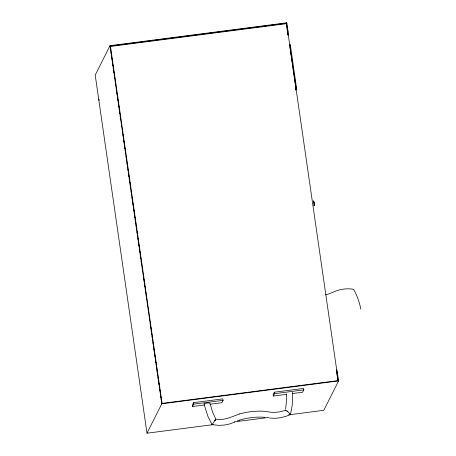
<?xml version="1.0" encoding="UTF-8"?>
<svg xmlns="http://www.w3.org/2000/svg" width="456" height="456" viewBox="0 0 456 456"><rect width="100%" height="100%" fill="white"/><g stroke="black" fill="none" stroke-linecap="round" stroke-linejoin="round"><path stroke-width="0.68" d="M295.659 90.18C296.303 89.689 297.266 86.492 295.659 86.914L289.822 46.512M285.587 409.1L286.573 400.408L286.482 393.836M269.599 418.066L275.059 418.306L280.486 417.742L285.855 416.351L290.512 414.47L287.531 411.289A2.998 0.513 12.7 0 0 286.807 411.175M338.175 380.589L337.936 381.062L336.357 369.605L338.227 380.954M336.289 369.691L336.767 369.588L337.047 370.489L338.597 380.908L323.806 410.314L288.585 414.874M336.659 369.639L288.277 35.015A3.46 0.348 82.6 0 0 288.032 31.185L286.818 22.8L110.004 45.685L95.213 75.092L146.992 433.2L213.208 424.627M110.426 46.005L110.187 46.478L286.265 23.689L286.499 23.216M295.608 89.815L296.44 88.156L296.372 86.874L290.461 45.72C290.546 43.138 288.226 45.617 290.461 45.72M146.992 433.2L161.783 403.794L110.004 45.685M162.097 403.378L161.857 403.856L161.652 402.443M210.034 404.227L221.895 402.694L223.075 400.345L222.864 398.875L193.561 402.671L192.375 405.019L192.586 406.484L204.453 404.951M192.586 406.484L193.771 404.136L193.561 402.671M313.859 203.98L313.996 202.766M292.171 393.596L302.636 392.24L303.816 389.891L303.605 388.426L274.301 392.217L273.115 394.565L273.332 396.036L286.59 394.32M273.332 396.036L274.512 393.688L274.301 392.217M215.773 419.195L212.074 424.656L218.857 425.357L224.312 425.06L229.738 423.932L234.908 422.028M212.445 424.165L212.074 424.656L207.964 416.499L204.271 404.922M290.181 44.859L290.432 45.782M285.285 410.229C279.34 412.703 272.26 412.851 265.774 411.42C257.024 410.634 248.149 411.591 239.685 413.911M239.776 413.888C231.899 416.602 224.597 420.649 215.956 419.189M237.365 420.905L239.508 420.153M239.417 420.175C247.351 417.747 256.454 416.562 265.039 417.337M110.056 46.056L286.87 23.165M288.277 35.015L287.907 35.061A3.46 0.348 82.6 0 0 287.662 31.23L288.032 31.185M296.497 88.521L295.756 88.618L295.722 87.449M336.916 371.885L337.286 371.839M161.726 403.429L338.546 380.543M161.783 403.794L338.597 380.908M193.771 404.136L223.075 400.345M274.512 393.688L303.816 389.891M234.344 421.891L268.858 417.428M289.594 414.179L290.512 414.47L292.171 405.509L292.592 398.316L292.33 392.337M287.531 411.312L285.553 410.132L285.627 410.702M214.622 420.728L214.633 420.745A2.998 0.302 -29 0 1 215.728 420.227M215.779 419.098L212.581 412.064L210.096 403.72M314.03 205.171L314.252 205.565L314.287 204.67M313.927 201.951L313.671 201.142L313.58 202.059M313.939 204.772L314.235 205.952L314.247 204.157M291.145 53.688L291.224 54.127M294.821 78.911L294.884 79.276M98.895 99.117L99.123 100.44M314.036 202.299L314.23 203.627M314.11 203.005L313.625 200.777L313.568 202.435M291.179 53.614L291.23 53.933M286.448 22.846L287.662 31.23M286.265 23.689L287.907 35.061M110.375 45.64L162.148 403.748M110.597 49.299L110.797 50.707M111.002 52.121L111.207 53.529M111.509 55.643L111.714 57.051M111.919 58.465L112.125 59.873M112.427 61.987L112.632 63.395M112.837 64.809L113.042 66.217M113.344 68.332L113.55 69.739M113.755 71.153L113.96 72.561M114.673 77.497L114.872 78.905M115.59 83.836L115.79 85.249M116.508 90.18L116.707 91.593M116.913 93.001L117.118 94.409M117.42 96.524L117.625 97.937M117.83 99.345L118.036 100.753M118.338 102.868L118.543 104.281M118.748 105.689L118.953 107.097M119.255 109.212L119.461 110.626M119.666 112.034L119.871 113.441M120.584 118.378L120.789 119.785M121.501 124.722L121.701 126.13M122.419 131.066L122.618 132.474M122.926 134.588L123.131 136.002M123.337 137.41L123.536 138.818M123.844 140.932L124.049 142.346M124.249 143.754L124.454 145.162M124.762 147.277L124.967 148.69M125.166 150.098L125.371 151.506M126.084 156.442L126.289 157.85M126.494 159.258L126.7 160.672M127.002 162.786L127.207 164.194M127.412 165.602L127.617 167.016M127.919 169.13L128.125 170.538M128.33 171.946L128.529 173.36M128.837 175.475L129.042 176.882M129.248 178.29L129.447 179.704M129.755 181.819L129.96 183.226M130.165 184.634L130.365 186.048M131.077 190.978L131.282 192.392M131.995 197.323L132.2 198.736M132.913 203.667L133.118 205.08M133.83 210.011L134.035 211.424M134.748 216.355L134.953 217.768M135.158 219.176L135.358 220.584M135.666 222.699L135.871 224.107M136.076 225.52L136.276 226.928M136.988 231.865L137.193 233.272M137.906 238.209L138.111 239.617M138.419 241.731L138.624 243.139M138.823 244.553L139.029 245.961M139.336 248.075L139.536 249.483M139.741 250.897L139.946 252.305M140.254 254.419L140.454 255.827M140.659 257.241L140.864 258.649M141.172 260.764L141.371 262.171M141.577 263.585L141.782 264.993M142.494 269.929L142.699 271.337M143.412 276.273L143.617 277.681M143.817 279.089L144.022 280.503M144.33 282.617L144.535 284.025M144.734 285.433L144.94 286.847M145.247 288.956L145.453 290.369M145.652 291.777L145.857 293.185M146.165 295.3L146.365 296.713M146.57 298.121L146.775 299.529M147.487 304.465L147.693 305.873M148.405 310.81L148.61 312.217M149.323 317.154L149.528 318.562M150.241 323.498L150.446 324.906M150.748 327.02L150.953 328.434M151.158 329.842L151.363 331.25M151.666 333.364L151.871 334.778M152.076 336.186L152.281 337.594M152.481 339.007L152.686 340.415M152.994 342.53L153.193 343.938M153.398 345.352L153.604 346.76M153.911 348.874L154.111 350.282M154.316 351.696L154.521 353.104M154.829 355.218L155.029 356.626M155.234 358.034L155.439 359.448M155.741 361.562L155.946 362.97M156.151 364.378L156.357 365.792M156.659 367.906L156.864 369.314M157.069 370.722L157.274 372.136M157.576 374.251L157.782 375.658M157.987 377.066L158.192 378.48M158.905 383.41L159.104 384.824M159.822 389.755L160.022 391.168M160.74 396.099L160.94 397.512M161.145 398.92L161.35 400.328M314.19 203.587L314.298 204.288M360.787 309.145A64.815 63.789 26.7 0 0 353.799 289.657L353.588 289.298A33.847 33.311 26.7 0 0 333.929 291.84L328.953 293.869A72.772 71.62 26.7 0 1 325.664 294.798M204.676 404.136A2.998 0.439 -8.2 0 1 206.403 403.172A2.998 0.439 -8.2 0 1 209.731 403.281"/></g></svg>
